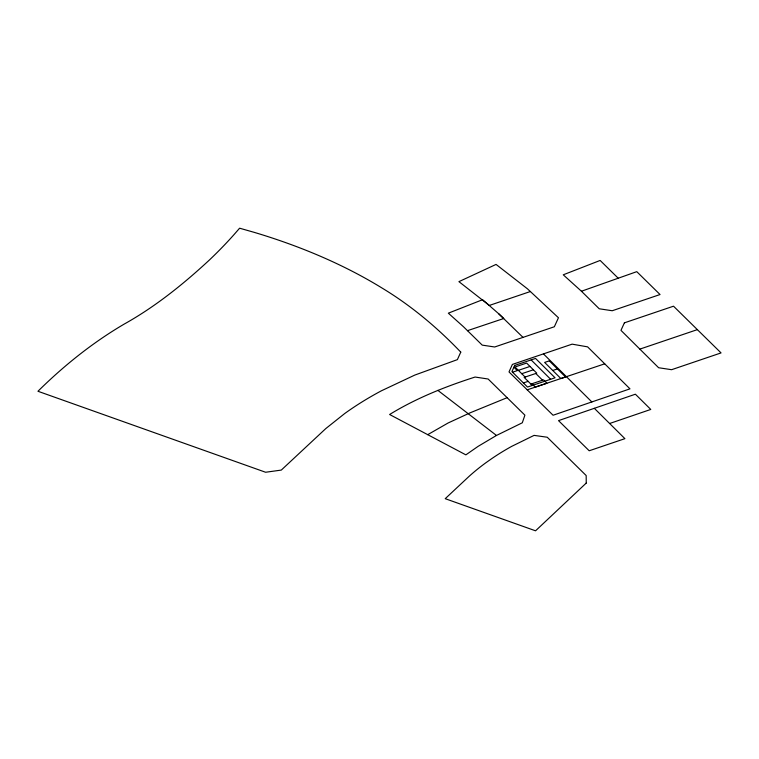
<?xml version="1.0" encoding="UTF-8"?>
<svg xmlns="http://www.w3.org/2000/svg" width="759" height="759" viewBox="0 0 759 759"><rect width="100%" height="100%" fill="white"/><g stroke="black" fill="none" stroke-linecap="round" stroke-linejoin="round"><path stroke-width="1.14" d="M427.734 434.66L448.133 422.972L470.03 412.858L507.116 397.688M496.481 435.448L478.123 446.349L465.865 454.859L389.604 414.499C416.226 398.152 445.429 386.559 475.096 377.043L488.132 379.007L524.896 415.154L522.306 422.782L496.481 435.448L437.896 390.392M581.441 291.238L636.773 271.656L660.045 294.539L612.228 310.744L599.231 308.78L581.441 291.238L563.254 274.805L600.151 260.441L618.224 278.221M594.325 408.314L558.529 420.628L589.202 450.77L624.904 438.664L594.325 408.314L635.387 394.206L650.767 409.443L609.629 423.503M591.849 401.938L553.074 415.249L509.004 371.929L512.391 364.415L572.134 344.15L587.608 346.863L629.979 388.845L591.849 401.938L543.444 353.884M530.522 291.475L489.346 305.431L458.92 281.646L496.063 264.417L527.496 288.856L558.453 317.755L554.345 326.759L494.697 346.986L482.231 345.127L463.474 326.74L448.341 313.173L482.591 299.71L498.578 313.638L523.008 337.385M639.856 349.112L697.36 329.624M467.487 330.668L503.767 318.505L498.578 313.638M512.562 372.204L517.315 370.601L513.909 367.223M518.369 370.345L530 366.436M521.746 373.703L533.378 369.794M552.751 370.477L557.4 368.921M523.387 382.944L528.141 381.35M530.911 384.101L543.529 379.87L546.907 383.229L535.285 387.128L531.898 383.769M527.23 389.832L604.714 363.817M531.129 359.918L550.636 379.272M535.778 373.485L542.543 380.193M525.133 377.062L514.981 366.986L526.613 363.077L536.765 373.153L524.146 377.384L532.268 385.449M460.77 352.119L457.383 359.633L414.775 375.088L381.416 390.79A357.973 206.676 0 0 0 344.776 413.484L325.801 428.569L281.295 470.087L265.603 472.25L37.95 391.264C63.946 365.601 92.636 342.594 124.182 324.093C155.339 306.712 183.374 284.132 209.484 259.929A699.333 403.76 0 0 0 234.484 234.085L239.607 228.193L254.123 232.33A451.928 260.916 0 0 1 275.356 239.057C304.302 248.791 332.565 260.641 359.481 275.071A483.521 279.16 0 0 1 382.337 288.221C411.312 305.744 437.393 327.679 460.77 352.119M514.716 365.421L511.936 371.587L527.514 387.043L555.047 377.792L535.541 358.428L514.716 365.421M624.391 322.841L620.966 330.355L658.622 367.736L671.601 369.699L721.05 352.916L673.518 306.19L624.391 322.841M586.252 483.056L535.55 530.807L445.22 498.682L468.891 476.529A286.93 165.661 0 0 1 485.732 462.857L491.879 458.54A267.993 154.722 0 0 1 511.784 446.32L534.08 435.381L547.23 437.231L586.176 475.542L586.252 483.056M549.288 360.867L544.63 362.423L560.873 378.542L565.521 376.976L549.288 360.867"/></g></svg>
